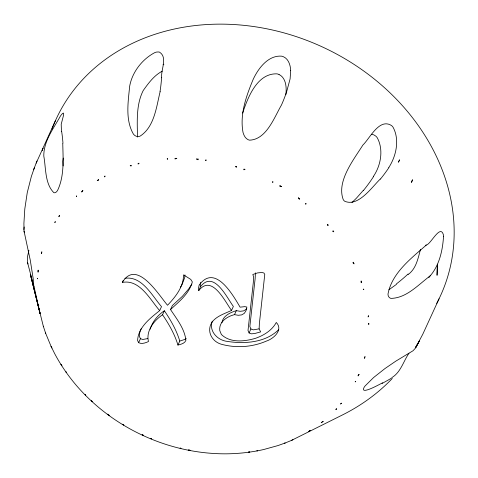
<?xml version="1.0" encoding="UTF-8"?>
<svg xmlns="http://www.w3.org/2000/svg" width="478" height="478" viewBox="0 0 478 478"><rect width="100%" height="100%" fill="white"/><g stroke="black" fill="none" stroke-linecap="round" stroke-linejoin="round"><path stroke-width="0.72" d="M28.907 250.376L27.377 257.164L27.581 262.703L33.878 286.722L33.107 278.106L30.245 260.062L24.025 231.047L23.906 223.387L24.796 208.988L27.258 192.592L31.339 176.531L34.53 167.342M24.306 232.428L24.025 231.047M430.535 275.286L428.897 277.276C439.168 266.497 442.646 250.813 443.53 236.323M23.9 229.583L24.169 226.99M255.425 272.848L255.127 278.74L249.851 326.498L250.92 328.966L253.4 329.862L259.052 328.852M161.695 77.747C160.662 69.806 167.999 57.366 159.443 52.114A9.411 3.866 -25.7 0 0 158.816 51.988L156.886 52.024A5.509 2.265 -25.8 0 0 154.896 52.562C142.235 59.141 132.137 72.172 129.663 86.267C128.164 101.945 125.122 119.817 133.416 134.115C134.599 135.609 136.451 136.738 138.417 136.517A5.222 3.316 -35 0 0 140.12 136.111C154.49 126.903 156.443 106.558 160.184 91.441M221.929 322.608C222.975 315.707 230.414 312.51 236.353 310.646L240.153 311.309L243.553 310.891L246.11 309.38L246.797 308.34M285.874 94.614C286.704 87.761 286.208 77.956 279.033 74.502M184.962 274.94L184.675 277.646L181.981 284.739L180.415 287.218M63.287 158.063L62.911 161.403L63.144 165.95M200.7 282.432L200.151 284.984L200.581 286.573L198.746 290.564L198.316 288.975L199.141 285.145C214.957 263.241 232.947 295.004 240.081 307.163L244.861 306.643L246.875 307.073L245.991 310.766L244.276 313.371L241.713 314.882L238.319 315.301L234.513 314.638C227.062 316.478 218.709 321.843 219.766 330.591L221.374 334.498C230.324 343.174 244.395 341.549 255.401 338.352C263.778 335.431 271.946 330.459 276.29 322.465C283.597 329.934 273.476 338.86 266.246 341.143C252.091 347.243 235.774 348.331 220.956 344.124C214.126 342.081 208.826 335.514 209.758 328.201C211.085 317.625 223.375 314.279 231.531 310.437L233.366 306.446C226.913 297.704 213.809 269.741 200.581 286.573M212.262 321.168C208.653 331.146 217.604 340.36 227.223 341.388C244.67 344.148 265.672 342.654 278.764 329.587M420.538 249.343C417.999 258.335 416.248 268.702 408.104 274.545M140.412 330.22L139.522 333.53L139.433 336.53L140.442 338.693L142.832 339.482L147.744 338.573M242.633 113.071C247.688 97.918 256.991 73.146 276.911 73.851A5.509 3.125 14.1 0 1 279.033 74.502M36.161 163.141L55.364 120.826M33.591 169.774L36.997 160.978M416.912 344.961L415.024 348.617L412.998 350.774L395.766 361.177L385.011 368.532L373.611 377.53L365.15 385.901A5.216 0.944 -47.4 0 0 364.105 387.347C359.271 396.101 381.886 382.968 382.621 382.836M150.122 329.276C152.488 321.628 157.716 315.145 164.378 310.778C170.76 320.146 176.501 330.173 179.782 341.065L177.947 345.056C180.911 344.28 184.562 343.545 185.894 340.414C184.777 328.96 176.729 318.981 170.526 309.541L172.361 305.55L182.369 296.342L188.72 288.885L191.833 284.099M164.378 310.778L162.544 314.769C154.065 320.505 145.838 330.752 148.443 341.555C145.408 342.935 141.805 344.303 138.608 342.684L137.598 340.521C138.148 327.376 150.217 318.175 159.664 310.622C150.217 299.724 139.701 278.955 122.332 282.444L123.246 280.449M138.608 342.684L140.442 338.693M159.664 310.622L161.504 306.631C152.153 295.846 141.906 275.585 124.866 278.333M234.513 314.638L236.353 310.646M249.08 332.957L248.016 330.489L253.286 282.737L253.591 276.846L252.826 274.474L257.552 272.908L261.92 272.478L263.946 273.022L264.764 274.468L259.381 323.522L259.13 328.966L260.665 331.899L255.15 333.405L251.559 333.853L249.08 332.957L250.92 328.966M439.061 298.774L422.803 334.182L415.519 347.876L419.606 340.545L415.752 347.524M140.765 329.593L141.464 328.338M408.977 353.242C403.336 361.392 400.761 372.35 391.745 377.692M373.258 176.651C380.841 165.752 383.81 149.668 377.226 137.706A5.509 2.82 57 0 0 375.78 136.105L373.712 134.808L371.352 134.258M388.781 167.527C396.22 156.157 399.871 139.63 393.041 127.196A5.509 2.802 56.9 0 0 391.596 125.6C379.329 117.672 369.894 138.381 362.892 145.037C353.869 159.449 336.219 181.473 343.3 199.75A5.222 3.8 64.1 0 0 344.692 201.238C358.434 207.249 372.123 186.755 380.327 179.005M122.332 282.444C136.606 258.347 158.798 295.141 167.533 305.251C175.462 296.922 183.528 286.973 183.552 274.88L190.77 279.409L192.347 281.93C189.264 293.576 179.041 301.66 170.526 309.541M363.417 190.244L356.427 198.179L351.945 202.553M392.283 378.48C377.859 393.603 360.627 405.942 341.919 415.221L291.383 440.447L292.93 439.742M198.746 290.564C211.975 273.733 225.072 301.696 231.531 310.437M428.897 276.852C417.676 285.468 405.989 298.158 390.95 298.392C389.516 298.045 388.411 296.808 388.142 295.368A5.192 2.581 -77.5 0 1 387.999 294.048C391.841 273.058 411.188 258.317 426.328 245.047C430.857 244.192 440.214 223.931 443.369 234.704A5.485 1.488 -87.2 0 1 443.542 236.305M396.435 284.374L388.895 289.782M186.229 338.448L184.813 339.458L179.782 341.065M162.197 71.21C154.077 75.452 148.455 83.202 143.245 90.485C136.033 104.586 137.204 121.699 137.521 137.09M284.529 443.226L285.103 443.016L277.999 445.562L263.665 449.535C251.512 452.29 239.072 453.682 226.614 453.819L226.393 453.825C169.266 454.19 112.569 428.139 75.626 384.569L75.488 384.396C67.476 374.854 60.419 364.511 54.588 353.493L51.092 346.365L51.923 348.032M284.78 443.154L291.717 440.31M426.328 245.047L425.348 245.304L425.444 245.734M163.135 64.733L163.888 64.602L163.219 64.231M123.796 424.996L122.601 424.237L123.802 424.942M109.462 415.502L107.687 414.163L108.572 414.928M162.544 314.769C168.925 324.138 174.667 334.164 177.947 345.056M51.194 346.67L45.667 333.315L43.301 326.199L30.455 274.611L40.08 313.61L30.771 275.818M43.301 326.199L43.414 326.54M45.559 332.981L45.667 333.315M33.98 286.316L40.08 313.61M27.766 263.545L27.855 263.97L27.581 262.703M61.459 131.587L61.208 124.232L63.634 114.905L63.574 113.119L62.672 113.322L61.065 115.174A5.503 0.603 -58.3 0 0 60.324 116.226C53.411 128.743 43.57 141.273 43.803 156.085C45.99 167.892 44.783 183.713 53.853 192.676C55.018 193.07 56.153 192.287 56.852 191.415A5.186 1.81 -68.1 0 0 57.605 190.369C64.482 175.946 63.09 158.953 62.761 143.442M161.57 77.777A226.357 154.436 -30.7 0 1 160.04 91.465M52 129.066A211.497 176.77 24.7 0 1 320.881 46.258A211.497 176.77 24.7 0 1 436.707 303.399M388.883 167.641A226.357 163.566 71.1 0 1 380.404 179.113M373.396 176.806A225.843 162.58 71.8 0 1 363.519 190.381M408.075 274.025A225.843 106.307 -71.4 0 1 396.435 283.89M61.644 131.36A226.363 93.658 -64.9 0 1 62.971 143.209M391.207 378.319A226.381 36.071 -42.6 0 1 382.107 383.416M290.684 70.625L290.11 78.858L286.716 91.471A226.381 181.264 18.7 0 1 281.464 105.023C274.366 117.146 266.545 139.474 249.671 140.168A5.222 4.069 11.5 0 1 247.861 139.552C245.172 138.154 243.798 135.184 243.021 132.4C239.645 114.332 246.272 96.072 253.083 79.575C258.114 68.599 268.003 55.215 281.434 56.147A5.509 3.107 14.1 0 1 283.556 56.798C288.718 59.117 290.481 65.426 290.684 70.625M368.831 323.427L368.825 324.514L368.359 323.773L368.831 323.427M437.388 264.226L437.047 275.191L437.388 264.226M37.362 278.31L37.35 278.758L37.362 278.31M38.138 270.207L38.067 272.03L38.138 270.207M272.813 181.664L272.777 182.405L272.813 181.664M131.145 165.394L131.097 166.027L130.171 165.717L131.145 165.394M138.178 163.44L138.118 164.074L139.122 163.219L138.178 163.44M167.557 158.732L167.443 159.371L167.204 158.762L167.557 158.732M175.133 158.343L175.008 158.989L176.86 158.332L175.133 158.343M41.831 251.93L41.425 253.513L41.831 251.93M198.161 159.108L197.994 159.754L196.416 158.977L198.161 159.108M205.875 159.999L205.695 160.644L206.239 160.058L205.875 159.999M365.031 356.773L364.571 358.404L364.565 357.06L365.031 356.773M104.957 176.095L104.718 176.83L104.957 176.095M59.356 215.476L58.955 216.677L59.356 215.476M368.442 315.803L368.048 316.944L368.52 316.579L368.442 315.803M42.948 148.377L42.249 150.283L42.948 148.377M236.52 166.703L236.287 167.33L235.523 166.416L236.52 166.703M412.454 179.877L411.528 182.309L412.454 179.877M244.043 169.14L243.798 169.768L245.095 169.529L244.043 169.14M359.026 374.364L358.076 375.833L359.026 374.364M143.573 435.398L142.223 434.747L143.573 435.398M399.548 159.939L398.461 162.102L399.548 159.939M280 185.655L279.684 186.253L281.59 186.629L280 185.655M355.68 381.564L355.232 381.808L355.68 381.564M150.839 438.565L151.466 438.81L150.839 438.565M55.209 221.69L54.701 222.551L55.299 222.216L55.209 221.69M299.694 198.752L299.348 199.32L298.308 197.749L299.694 198.752M336.207 408.983L335.819 409.604L336.62 408.786L336.207 408.983M305.86 203.592L305.502 204.154L306.195 203.879L305.86 203.592M82.855 190.603L81.726 192.102L81.684 191.517L82.855 190.603M328.165 225.066L327.765 225.592L327.526 224.373L328.165 225.066M341.477 403.199L340.623 403.946L341.477 403.199M333.094 230.904L332.682 231.418L333.793 231.812L333.094 230.904M353.314 262.261L352.866 262.721L354.073 263.886L353.314 262.261M76.552 195.986L76.605 196.566L76.552 195.986M361.607 282.325L361.147 282.743L361.105 280.921L361.607 282.325M180.887 448.31L180.164 448.125L180.887 448.31M363.692 289.13L363.226 289.543L363.806 289.584L363.692 289.13M323.134 421.309L321.258 422.713L323.134 421.309M188.559 449.989L189.939 450.234L188.559 449.989M309.989 430.618L308.776 431.407L310.359 430.463L309.989 430.618M98.605 179.638L97.219 180.511L98.617 180.248L98.605 179.638M249.653 452.015L248.321 452.17L249.653 452.015M257.009 450.838L257.696 450.694L257.009 450.838M92.302 401.526L91.31 400.648L92.302 401.526M66.382 372.416L66.042 371.956L66.382 372.416M85.729 395.276L85.174 394.697L85.729 395.276M61.841 365.742L61.065 364.481L61.841 365.742M38.742 306.022L38.527 304.862L38.742 306.022"/></g></svg>
